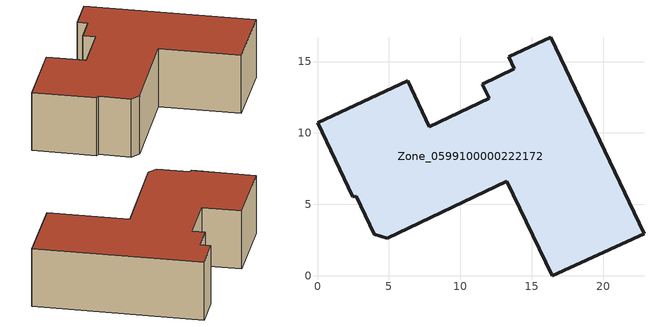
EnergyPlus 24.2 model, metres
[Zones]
Zone_0599100000222172
 floor ground (C_G): 7.83,10.45 12.02,12.42 11.54,13.42 13.78,14.48 13.38,15.33 16.32,16.71 22.84,2.94 16.41,0 13.25,6.62 4.89,2.64 3.96,2.92 2.72,5.57 2.45,5.53 0,10.71 6.32,13.66 z0
 wall outside (C_F): 6.32,13.66 0,10.71 2.45,5.53 2.72,5.57 3.96,2.92 4.89,2.64 13.25,6.62 16.41,0 22.84,2.94 16.32,16.71 13.38,15.33 13.78,14.48 11.54,13.42 12.02,12.42 7.83,10.45 6.32,13.66 z0:5.65
 roof outside (C_R): 3.96,2.92 4.89,2.64 13.25,6.62 16.41,0 22.84,2.94 16.32,16.71 13.38,15.33 13.78,14.48 11.54,13.42 12.02,12.42 7.83,10.45 6.32,13.66 0,10.71 2.45,5.53 2.72,5.57 z5.65
[BUILDING]
Pand.0599100000222172: North Axis=0; Terrain=City; Loads Convergence Tolerance Value=0.04; Temperature Convergence Tolerance Value=0.4; Solar Distribution=FullExterior; Maximum Number of Warmup Days=25; Minimum Number of Warmup Days=1
[Site:Location]
Rotterdam.The.Hague.AP_ZH_NLD Design_Conditions: Latitude=51.96; Longitude=4.45; Time Zone=1; Elevation=-4.5
[SITE:GROUNDTEMPERATURE:BUILDINGSURFACE]
18, 18, 18, 18, 18, 18, 18, 18, 18, 18, 18, 18
[MATERIAL] Thermal Absorptance=0.9; Solar Absorptance=0.7; Visible Absorptance=0.7
Name | Roughness | Thickness | Conductivity | Density | Specific Heat
G.TC.1946 | MediumSmooth | 0.15 | 1 | 540 | 1210
F.TC.1946 | Rough | 0.3 | 0.857143 | 1920 | 840
R.TC.1946 | MediumRough | 0.2 | 0.909091 | 1500 | 1000
[CONSTRUCTION]
C_G: G.TC.1946
C_F: F.TC.1946
C_R: R.TC.1946
[ZONE]
Zone_0599100000222172: Type=1; Multiplier=1; Ceiling Height=Autocalculate; Volume=Autocalculate; Floor Area=autocalculate; Part of Total Floor Area=Yes
[ZONEINFILTRATION:DESIGNFLOWRATE]
Infil_Zone_0599100000222172: Zone or ZoneList or Space or SpaceList=Zone_0599100000222172; Schedule=AlwaysOn; Design Flow Rate Calculation Method=Flow/Area; Flow Rate per Floor Area=0.003; Constant Term Coefficient=1; Temperature Term Coefficient=0; Velocity Term Coefficient=0; Velocity Squared Term Coefficient=0
[HVACTEMPLATE:ZONE:IDEALLOADSAIRSYSTEM]
Zone_0599100000222172: Maximum Heating Supply Air Temperature=50; Minimum Cooling Supply Air Temperature=13; Maximum Heating Supply Air Humidity Ratio=0.0156; Minimum Cooling Supply Air Humidity Ratio=0.0077; Heating Limit=NoLimit; Cooling Limit=NoLimit; Dehumidification Control Type=ConstantSensibleHeatRatio; Cooling Sensible Heat Ratio=0.7; Dehumidification Setpoint=60; Humidification Control Type=None; Humidification Setpoint=30; Outdoor Air Method=None; Outdoor Air Flow Rate per Person=0.00944; Outdoor Air Flow Rate per Zone Floor Area=0; Outdoor Air Flow Rate per Zone=0; Demand Controlled Ventilation Type=None; Outdoor Air Economizer Type=NoEconomizer; Heat Recovery Type=None; Sensible Heat Recovery Effectiveness=0.7; Latent Heat Recovery Effectiveness=0.65
[ZONECONTROL:THERMOSTAT]
ThermostatControl_Zone_0599100000222172: Zone or ZoneList=Zone_0599100000222172; Control Type Schedule=DualSetpointControlType; Control 1=Thermostat_Zone_0599100000222172; Temperature Difference Between Cutout And Setpoint=0
[THERMOSTATSETPOINT:DUALSETPOINT]
Thermostat_Zone_0599100000222172: Heating Setpoint Temperature Schedule=HeatingSetpoint_Zone_0599100000222172; Cooling Setpoint Temperature Schedule=CoolingSetpoint_Zone_0599100000222172
[SCHEDULE:COMPACT]
HeatingSetpoint_Zone_0599100000222172: Through: 12/31, For: AllDays, Until: 24:00, 21
CoolingSetpoint_Zone_0599100000222172: Through: 12/31, For: AllDays, Until: 24:00, 24
DualSetpointControlType: Through: 12/31, For: AllDays, Until: 24:00, 4
AlwaysOn: Through: 12/31, For: AllDays, Until: 24:00, 1
